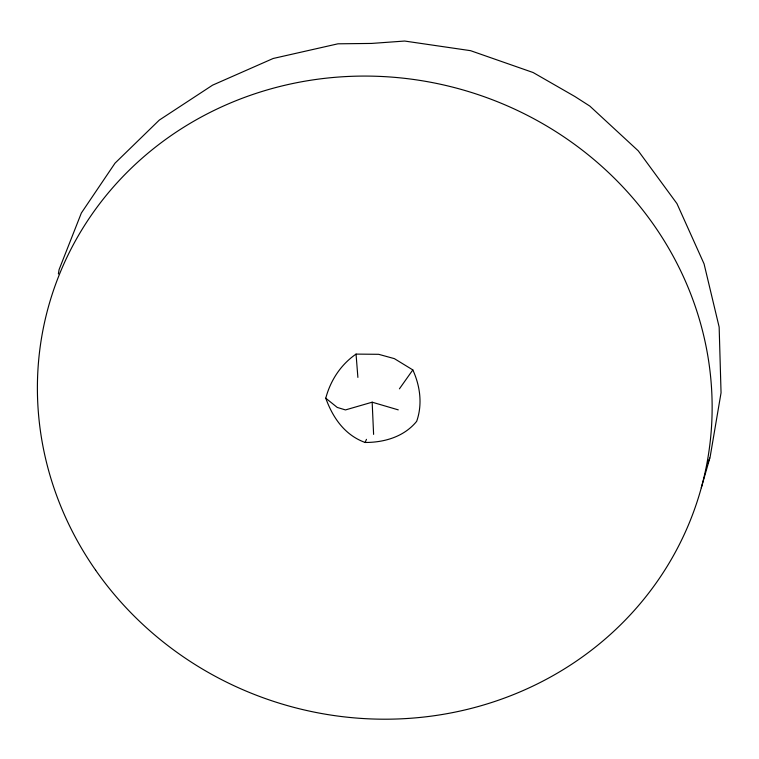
<?xml version="1.0" encoding="UTF-8"?>
<svg xmlns="http://www.w3.org/2000/svg" width="759" height="759" viewBox="0 0 759 759"><rect width="100%" height="100%" fill="white"/><g stroke="black" fill="none" stroke-linecap="round" stroke-linejoin="round"><path stroke-width="1.14" d="M58.377 273.961L59.088 269.606L81.365 212.994L115.017 163.176L159.295 120.093L212.577 85.16L273.174 58.481L337.954 43.813L371.521 43.434L404.651 41.043L470.561 50.673L533.112 72.522L574.848 96.497L589.809 106.08L638.243 150.823L676.962 203.621L704.067 263.866L719.153 327.072L721.05 392.782L710.12 457.032L707.768 463.123M701.297 487.781L709.807 458.113M325.763 398.2C330.507 380.411 340.791 364.614 356.047 354.102L378.646 354.311L394.348 358.627L412.82 369.918C420.182 385.97 422.63 404.433 416.672 421.33C404.101 436.786 384.386 442.488 365.136 442.478C344.814 435.154 332.822 417.782 325.763 398.2L337.252 407.431L345.468 409.926L372.166 402.194L398.257 409.869M365.136 442.478L366.464 439.328M399.424 388.836L412.82 369.918M356.047 354.102L357.887 377.403M372.166 402.194L373.608 434.385M95.691 570.265A338.751 320.108 16 0 0 678.48 546.271A338.751 320.108 16 0 0 350.117 76.374A338.751 320.108 16 0 0 95.691 570.265"/></g></svg>
